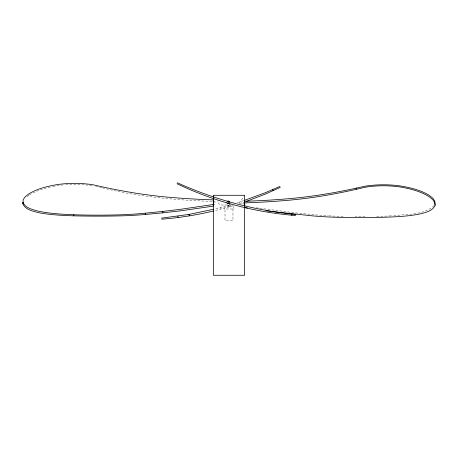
<?xml version="1.0" encoding="UTF-8"?>
<svg xmlns="http://www.w3.org/2000/svg" width="458" height="458" viewBox="0 0 458 458"><rect width="100%" height="100%" fill="white"/><g stroke="black" fill="none" stroke-linecap="round" stroke-linejoin="round"><path stroke-width="0.34" stroke-dasharray="2.29 1.72" d="M239.282 203.255L243.868 196.425M434.115 205.636C422.768 215.729 405.691 213.995 391.596 215.838M28.877 195.291L25.745 197.827M29.449 194.965C36.428 190.728 44.323 188.112 52.332 186.658M239.706 203.592L244.028 202.201M237.502 202.591L243.587 200.667M233.288 205.665L213.978 210.88M229.744 204.944L214.418 209.054M52.945 186.532L56.603 185.765A50.895 21.955 0 0 1 64.257 184.814M390.949 215.878L384.199 216.176A75.725 7.448 0 0 1 375.411 216.411M213.846 201.606L214.979 201.606L214.979 204.4L213.846 204.4M244.154 203.026L243.021 203.026L243.021 204.423M231.427 204.961L219.829 204.961L217.155 200.976M328.855 215.855L334.706 216.13A75.725 7.448 0 0 0 344.817 216.411M259.852 208.293L295.118 212.827L312.717 214.602A76.532 9.784 0 0 0 328.14 215.815M256.417 207.76L258.478 208.081M101.808 187.694L94.073 186.08M102.46 187.854C125.773 193.814 149.697 197.003 173.628 199.184L174.338 199.241A265.331 81.455 0 0 0 212.569 201.434M228.771 205.218L229.223 206.827M228.508 205.293L228.937 206.907M220.43 207.537L220.865 209.163M233.878 206.312L233.878 209.003L224.088 209.003L224.088 204.961M232.962 209.003L232.962 220.647L224.998 220.647L224.998 209.003M65.677 184.694A50.895 21.955 0 0 1 84.392 184.78M85.801 184.912A50.895 21.955 0 0 1 93.409 185.931M229.985 205.035A1.397 1.397 0 0 1 229.475 207.337A1.397 1.397 0 0 1 227.603 205.9A1.397 1.397 0 0 1 229.698 204.812M365.015 216.548A75.725 7.448 0 0 1 355.219 216.548"/><path stroke-width="0.69" d="M162.825 212.856L180.452 210.857L213.273 206.14L213.273 199.877A265.394 80.03 0 0 1 174.338 197.701L173.731 197.65C146.652 195.566 119.847 190.997 93.409 184.86A51.067 21.057 0 0 0 56.603 184.7C46.985 186.372 37.293 188.719 28.877 193.849L25.236 196.722L23.221 199.574L22.9 203.89C25.505 209.953 33.068 211.195 38.73 212.712C50.288 214.916 62.07 215.42 73.801 215.838A75.473 5.851 0 0 0 123.294 215.804L129.145 215.569A76.406 8.467 0 0 0 145.26 214.481L162.825 212.856L162.882 211.407L180.498 209.306L213.273 204.52M22.9 203.89L23.055 202.648M228.353 203.266L228.782 201.652M291.7 215.214L291.986 214.138M244.727 206.518L244.727 201.291A265.394 80.03 0 0 0 283.662 199.115L284.269 199.064C311.348 196.986 338.153 192.412 364.591 186.274A51.067 21.057 0 0 1 401.397 186.12C411.015 187.791 420.707 190.139 429.123 195.268L432.764 198.137L434.779 200.988L435.1 205.304C432.495 211.373 424.932 212.615 419.27 214.126C407.712 216.336 395.93 216.834 384.199 217.252A75.473 5.851 0 0 1 334.706 217.218L328.855 216.989A76.406 8.467 0 0 1 312.74 215.895L271.892 211.516M280.267 187.379L265.125 194.203L246.387 201.348M279.998 186.383L264.747 192.921L244.183 200.455M213.749 209.22L188.999 214.424L161.393 218.163M213.497 211.001C196.471 215.065 179.118 217.848 161.663 219.164M435.1 205.304L434.779 202.568L432.764 199.654L429.123 196.705C420.753 191.421 411.044 188.936 401.397 187.185A50.895 21.955 0 0 0 364.591 187.345C338.227 193.763 311.446 198.463 284.372 200.598L283.662 200.661A265.331 81.455 0 0 1 244.727 202.877M145.26 214.481L145.283 213.182L162.882 211.407M145.283 213.182A76.532 9.784 0 0 1 129.145 214.441L123.294 214.716A75.725 7.448 0 0 1 73.801 214.762C62.059 214.264 50.265 213.628 38.73 211.264C33.056 209.667 25.534 208.333 22.9 202.276M295.633 215.523C254.596 212.352 214.149 201.514 177.023 183.738M295.902 214.521C254.986 210.491 214.739 199.711 177.292 182.742M266.241 210.754L270.478 211.327M247.48 207.984L244.727 207.56L244.727 207.165M272.791 189.566L273.1 190.711M177.853 216.199L178.202 217.498M188.999 214.424L189.349 215.873M356.192 187.963L356.192 189.114M244.635 205.997L244.635 195.285L213.331 195.285L213.331 275.258L244.635 275.258L244.635 207.422M73.801 214.762L73.801 215.838M229.504 203.083A1.397 1.397 0 0 1 226.945 202.745M227.305 201.394A1.397 1.397 0 0 1 229.693 202.384"/></g></svg>
